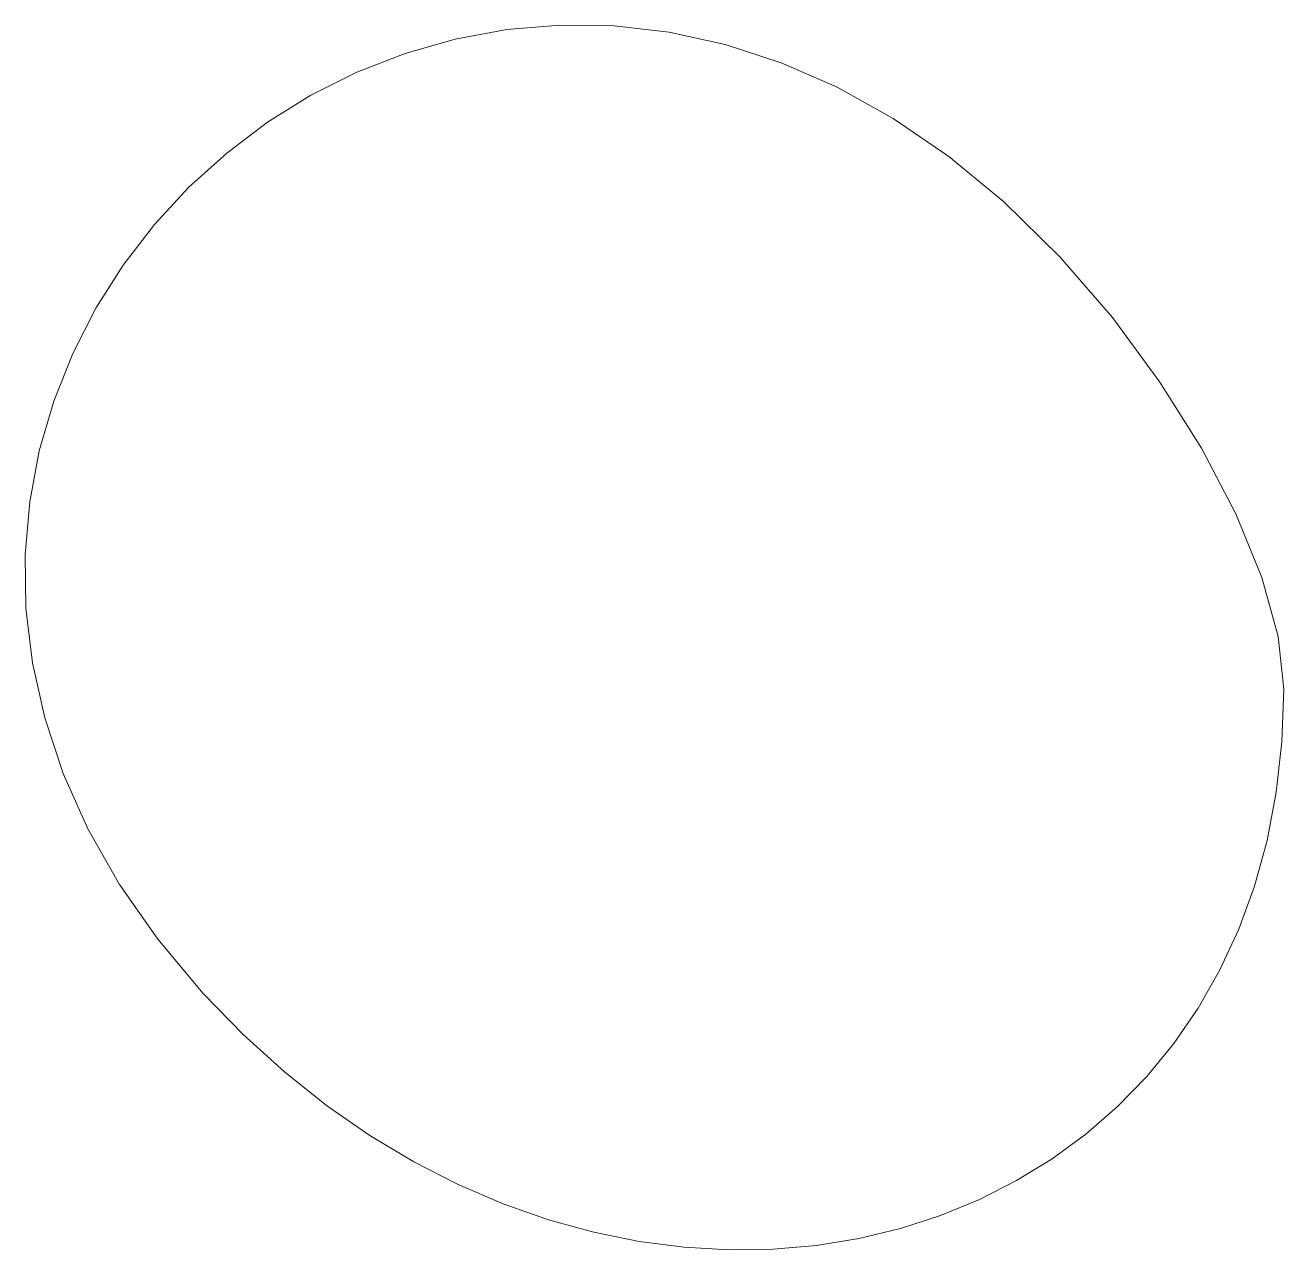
# Model space of a CAD drawing. Header units: millimetres. Extents: x -199 to 251, y -179 to 271.
# Drawn here: x 106.37 to 112.44, y 177.52 to 183.42 of the extents above; entities that cross this region are included whole.
import ezdxf

# ---------------------------------------------------------------- set-up
doc = ezdxf.new("R2010")
doc.units = ezdxf.units.MM
doc.header["$MEASUREMENT"] = 0
doc.layers.add('Camada 1', color=7, linetype='Continuous')

msp = doc.modelspace()

# ---------------------------------------------------------------- linework, layer by layer
at = {"layer": 'Camada 1', "color": 250, "lineweight": 18}
msp.add_open_spline([(108.6947, 183.3973), (108.6947, 183.3973), (108.4456, 183.3514), (108.4456, 183.3514), (108.4456, 183.3514), (108.4456, 183.3514), (108.2046, 183.2827), (108.2046, 183.2827), (108.2046, 183.2827), (108.2046, 183.2827), (107.9727, 183.1923), (107.9727, 183.1923), (107.9727, 183.1923), (107.9727, 183.1923), (107.7514, 183.0814), (107.7514, 183.0814), (107.7514, 183.0814), (107.7514, 183.0814), (107.542, 182.9513), (107.542, 182.9513), (107.542, 182.9513), (107.542, 182.9513), (107.3455, 182.8033), (107.3455, 182.8033), (107.3455, 182.8033), (107.3455, 182.8033), (107.1635, 182.6386), (107.1635, 182.6386), (107.1635, 182.6386), (107.1635, 182.6386), (106.997, 182.4585), (106.997, 182.4585), (106.997, 182.4585), (106.997, 182.4585), (106.8473, 182.2641), (106.8473, 182.2641), (106.8473, 182.2641), (106.8473, 182.2641), (106.7159, 182.0569), (106.7159, 182.0569), (106.7159, 182.0569), (106.7159, 182.0569), (106.6038, 181.838), (106.6038, 181.838), (106.6038, 181.838), (106.6038, 181.838), (106.5124, 181.6086), (106.5124, 181.6086), (106.5124, 181.6086), (106.5124, 181.6086), (106.4429, 181.3701), (106.4429, 181.3701), (106.4429, 181.3701), (106.4429, 181.3701), (106.3966, 181.1237), (106.3966, 181.1237), (106.3966, 181.1237), (106.3966, 181.1237), (106.3748, 180.8706), (106.3748, 180.8706), (106.3748, 180.8706), (106.3748, 180.8706), (106.3787, 180.612), (106.3787, 180.612), (106.3787, 180.612), (106.3787, 180.612), (106.4096, 180.3493), (106.4096, 180.3493), (106.4096, 180.3493), (106.4096, 180.3493), (106.4688, 180.0838), (106.4688, 180.0838), (106.4688, 180.0838), (106.4688, 180.0838), (106.5575, 179.8165), (106.5575, 179.8165), (106.5575, 179.8165), (106.5575, 179.8165), (106.677, 179.5489), (106.677, 179.5489), (106.677, 179.5489), (106.677, 179.5489), (106.8285, 179.282), (106.8285, 179.282), (106.8285, 179.282), (106.8285, 179.282), (107.0134, 179.0174), (107.0134, 179.0174), (107.0134, 179.0174), (107.0134, 179.0174), (107.2328, 178.756), (107.2328, 178.756), (107.2328, 178.756), (107.2328, 178.756), (107.4249, 178.5587), (107.4249, 178.5587), (107.4249, 178.5587), (107.4249, 178.5587), (107.6232, 178.3792), (107.6232, 178.3792), (107.6232, 178.3792), (107.6232, 178.3792), (107.8267, 178.2175), (107.8267, 178.2175), (107.8267, 178.2175), (107.8267, 178.2175), (108.0347, 178.0734), (108.0347, 178.0734), (108.0347, 178.0734), (108.0347, 178.0734), (108.2464, 177.9464), (108.2464, 177.9464), (108.2464, 177.9464), (108.2464, 177.9464), (108.461, 177.8365), (108.461, 177.8365), (108.461, 177.8365), (108.461, 177.8365), (108.6778, 177.7434), (108.6778, 177.7434), (108.6778, 177.7434), (108.6778, 177.7434), (108.8957, 177.6669), (108.8957, 177.6669), (108.8957, 177.6669), (108.8957, 177.6669), (109.1143, 177.6068), (109.1143, 177.6068), (109.1143, 177.6068), (109.1143, 177.6068), (109.3325, 177.5628), (109.3325, 177.5628), (109.3325, 177.5628), (109.3325, 177.5628), (109.5495, 177.5347), (109.5495, 177.5347), (109.5495, 177.5347), (109.5495, 177.5347), (109.7647, 177.5223), (109.7647, 177.5223), (109.7647, 177.5223), (109.7647, 177.5223), (109.9772, 177.5254), (109.9772, 177.5254), (109.9772, 177.5254), (109.9772, 177.5254), (110.1862, 177.5437), (110.1862, 177.5437), (110.1862, 177.5437), (110.1862, 177.5437), (110.3909, 177.577), (110.3909, 177.577), (110.3909, 177.577), (110.3909, 177.577), (110.5905, 177.6251), (110.5905, 177.6251), (110.5905, 177.6251), (110.5905, 177.6251), (110.7842, 177.6878), (110.7842, 177.6878), (110.7842, 177.6878), (110.7842, 177.6878), (110.9711, 177.7648), (110.9711, 177.7648), (110.9711, 177.7648), (110.9711, 177.7648), (111.1506, 177.856), (111.1506, 177.856), (111.1506, 177.856), (111.1506, 177.856), (111.3218, 177.961), (111.3218, 177.961), (111.3218, 177.961), (111.3218, 177.961), (111.4839, 178.0796), (111.4839, 178.0796), (111.4839, 178.0796), (111.4839, 178.0796), (111.6361, 178.2118), (111.6361, 178.2118), (111.6361, 178.2118), (111.6361, 178.2118), (111.7776, 178.3571), (111.7776, 178.3571), (111.7776, 178.3571), (111.7776, 178.3571), (111.9076, 178.5154), (111.9076, 178.5154), (111.9076, 178.5154), (111.9076, 178.5154), (112.0253, 178.6864), (112.0253, 178.6864), (112.0253, 178.6864), (112.0253, 178.6864), (112.1299, 178.87), (112.1299, 178.87), (112.1299, 178.87), (112.1299, 178.87), (112.2206, 179.0659), (112.2206, 179.0659), (112.2206, 179.0659), (112.2206, 179.0659), (112.2966, 179.2739), (112.2966, 179.2739), (112.2966, 179.2739), (112.2966, 179.2739), (112.3571, 179.4937), (112.3571, 179.4937), (112.3571, 179.4937), (112.3571, 179.4937), (112.4013, 179.7252), (112.4013, 179.7252), (112.4013, 179.7252), (112.4013, 179.7252), (112.4284, 179.9681), (112.4284, 179.9681), (112.4284, 179.9681), (112.4284, 179.9681), (112.4376, 180.2222), (112.4376, 180.2222), (112.4376, 180.2222), (112.4376, 180.2222), (112.4101, 180.4758), (112.4101, 180.4758), (112.4101, 180.4758), (112.4101, 180.4758), (112.3311, 180.7599), (112.3311, 180.7599), (112.3311, 180.7599), (112.3311, 180.7599), (112.2062, 181.0652), (112.2062, 181.0652), (112.2062, 181.0652), (112.2062, 181.0652), (112.041, 181.3818), (112.041, 181.3818), (112.041, 181.3818), (112.041, 181.3818), (111.8411, 181.7002), (111.8411, 181.7002), (111.8411, 181.7002), (111.8411, 181.7002), (111.6119, 182.0108), (111.6119, 182.0108), (111.6119, 182.0108), (111.6119, 182.0108), (111.359, 182.3039), (111.359, 182.3039), (111.359, 182.3039), (111.359, 182.3039), (111.088, 182.57), (111.088, 182.57), (111.088, 182.57), (111.088, 182.57), (110.8238, 182.7871), (110.8238, 182.7871), (110.8238, 182.7871), (110.8238, 182.7871), (110.5562, 182.97), (110.5562, 182.97), (110.5562, 182.97), (110.5562, 182.97), (110.2865, 183.1199), (110.2865, 183.1199), (110.2865, 183.1199), (110.2865, 183.1199), (110.016, 183.2381), (110.016, 183.2381), (110.016, 183.2381), (110.016, 183.2381), (109.7458, 183.3259), (109.7458, 183.3259), (109.7458, 183.3259), (109.7458, 183.3259), (109.4774, 183.3844), (109.4774, 183.3844), (109.4774, 183.3844), (109.4774, 183.3844), (109.2119, 183.415), (109.2119, 183.415), (109.2119, 183.415), (109.2119, 183.415), (108.9505, 183.4188), (108.9505, 183.4188), (108.9505, 183.4188), (108.9505, 183.4188), (108.6947, 183.3973), (108.6947, 183.3973)], degree=3, knots=[0, 0, 0, 0, 0.013699, 0.013699, 0.013699, 0.013699, 0.027397, 0.027397, 0.027397, 0.027397, 0.041096, 0.041096, 0.041096, 0.041096, 0.054795, 0.054795, 0.054795, 0.054795, 0.068493, 0.068493, 0.068493, 0.068493, 0.082192, 0.082192, 0.082192, 0.082192, 0.09589, 0.09589, 0.09589, 0.09589, 0.109589, 0.109589, 0.109589, 0.109589, 0.123288, 0.123288, 0.123288, 0.123288, 0.136986, 0.136986, 0.136986, 0.136986, 0.150685, 0.150685, 0.150685, 0.150685, 0.164384, 0.164384, 0.164384, 0.164384, 0.178082, 0.178082, 0.178082, 0.178082, 0.191781, 0.191781, 0.191781, 0.191781, 0.205479, 0.205479, 0.205479, 0.205479, 0.219178, 0.219178, 0.219178, 0.219178, 0.232877, 0.232877, 0.232877, 0.232877, 0.246575, 0.246575, 0.246575, 0.246575, 0.260274, 0.260274, 0.260274, 0.260274, 0.273973, 0.273973, 0.273973, 0.273973, 0.287671, 0.287671, 0.287671, 0.287671, 0.30137, 0.30137, 0.30137, 0.30137, 0.315068, 0.315068, 0.315068, 0.315068, 0.328767, 0.328767, 0.328767, 0.328767, 0.342466, 0.342466, 0.342466, 0.342466, 0.356164, 0.356164, 0.356164, 0.356164, 0.369863, 0.369863, 0.369863, 0.369863, 0.383562, 0.383562, 0.383562, 0.383562, 0.39726, 0.39726, 0.39726, 0.39726, 0.410959, 0.410959, 0.410959, 0.410959, 0.424658, 0.424658, 0.424658, 0.424658, 0.438356, 0.438356, 0.438356, 0.438356, 0.452055, 0.452055, 0.452055, 0.452055, 0.465753, 0.465753, 0.465753, 0.465753, 0.479452, 0.479452, 0.479452, 0.479452, 0.493151, 0.493151, 0.493151, 0.493151, 0.506849, 0.506849, 0.506849, 0.506849, 0.520548, 0.520548, 0.520548, 0.520548, 0.534247, 0.534247, 0.534247, 0.534247, 0.547945, 0.547945, 0.547945, 0.547945, 0.561644, 0.561644, 0.561644, 0.561644, 0.575342, 0.575342, 0.575342, 0.575342, 0.589041, 0.589041, 0.589041, 0.589041, 0.60274, 0.60274, 0.60274, 0.60274, 0.616438, 0.616438, 0.616438, 0.616438, 0.630137, 0.630137, 0.630137, 0.630137, 0.643836, 0.643836, 0.643836, 0.643836, 0.657534, 0.657534, 0.657534, 0.657534, 0.671233, 0.671233, 0.671233, 0.671233, 0.684932, 0.684932, 0.684932, 0.684932, 0.69863, 0.69863, 0.69863, 0.69863, 0.712329, 0.712329, 0.712329, 0.712329, 0.726027, 0.726027, 0.726027, 0.726027, 0.739726, 0.739726, 0.739726, 0.739726, 0.753425, 0.753425, 0.753425, 0.753425, 0.767123, 0.767123, 0.767123, 0.767123, 0.780822, 0.780822, 0.780822, 0.780822, 0.794521, 0.794521, 0.794521, 0.794521, 0.808219, 0.808219, 0.808219, 0.808219, 0.821918, 0.821918, 0.821918, 0.821918, 0.835616, 0.835616, 0.835616, 0.835616, 0.849315, 0.849315, 0.849315, 0.849315, 0.863014, 0.863014, 0.863014, 0.863014, 0.876712, 0.876712, 0.876712, 0.876712, 0.890411, 0.890411, 0.890411, 0.890411, 0.90411, 0.90411, 0.90411, 0.90411, 0.917808, 0.917808, 0.917808, 0.917808, 0.931507, 0.931507, 0.931507, 0.931507, 0.945205, 0.945205, 0.945205, 0.945205, 0.958904, 0.958904, 0.958904, 0.958904, 0.972603, 0.972603, 0.972603, 0.972603, 1, 1, 1, 1], dxfattribs=at)

doc.saveas('drawing.dxf')
